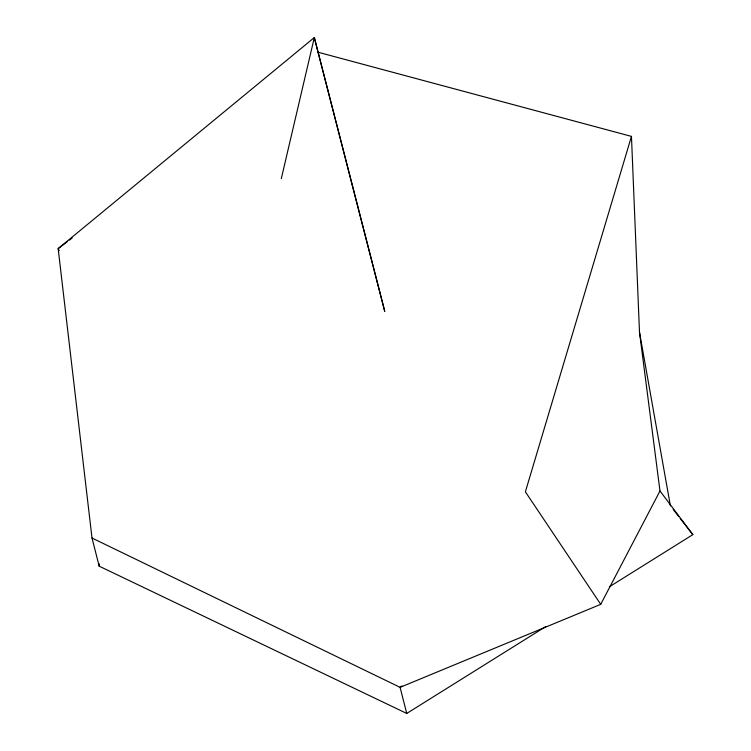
<?xml version="1.0" encoding="UTF-8"?>
<svg xmlns="http://www.w3.org/2000/svg" width="751" height="751" viewBox="0 0 751 751"><rect width="100%" height="100%" fill="white"/><g stroke="black" fill="none" stroke-linecap="round" stroke-linejoin="round"><path stroke-width="1.13" d="M545.817 626.531L406.742 713.45L99.179 566.17L99.235 563.823M281.296 178.635L314.322 37.55L58.156 248.609L92.007 538.026L99.179 566.17M318.058 52.223L384.756 311.383L314.322 37.55L318.058 52.223L631.46 136.391L525.381 491.821L600.725 604.339L400.095 687.343L92.007 538.026M600.725 604.339L659.988 490.966L639.486 332.186L631.46 136.391M67.506 241.54L58.156 248.609L59.216 250.693M69.383 240.132L72.18 238.011M401.963 685.935L400.095 687.343L406.742 713.45M609.399 586.794L692.844 534.637L659.988 490.966M673.196 509.431L678.81 516.632M680.209 518.434L692.844 534.637M639.486 332.186L670.39 505.827"/></g></svg>
